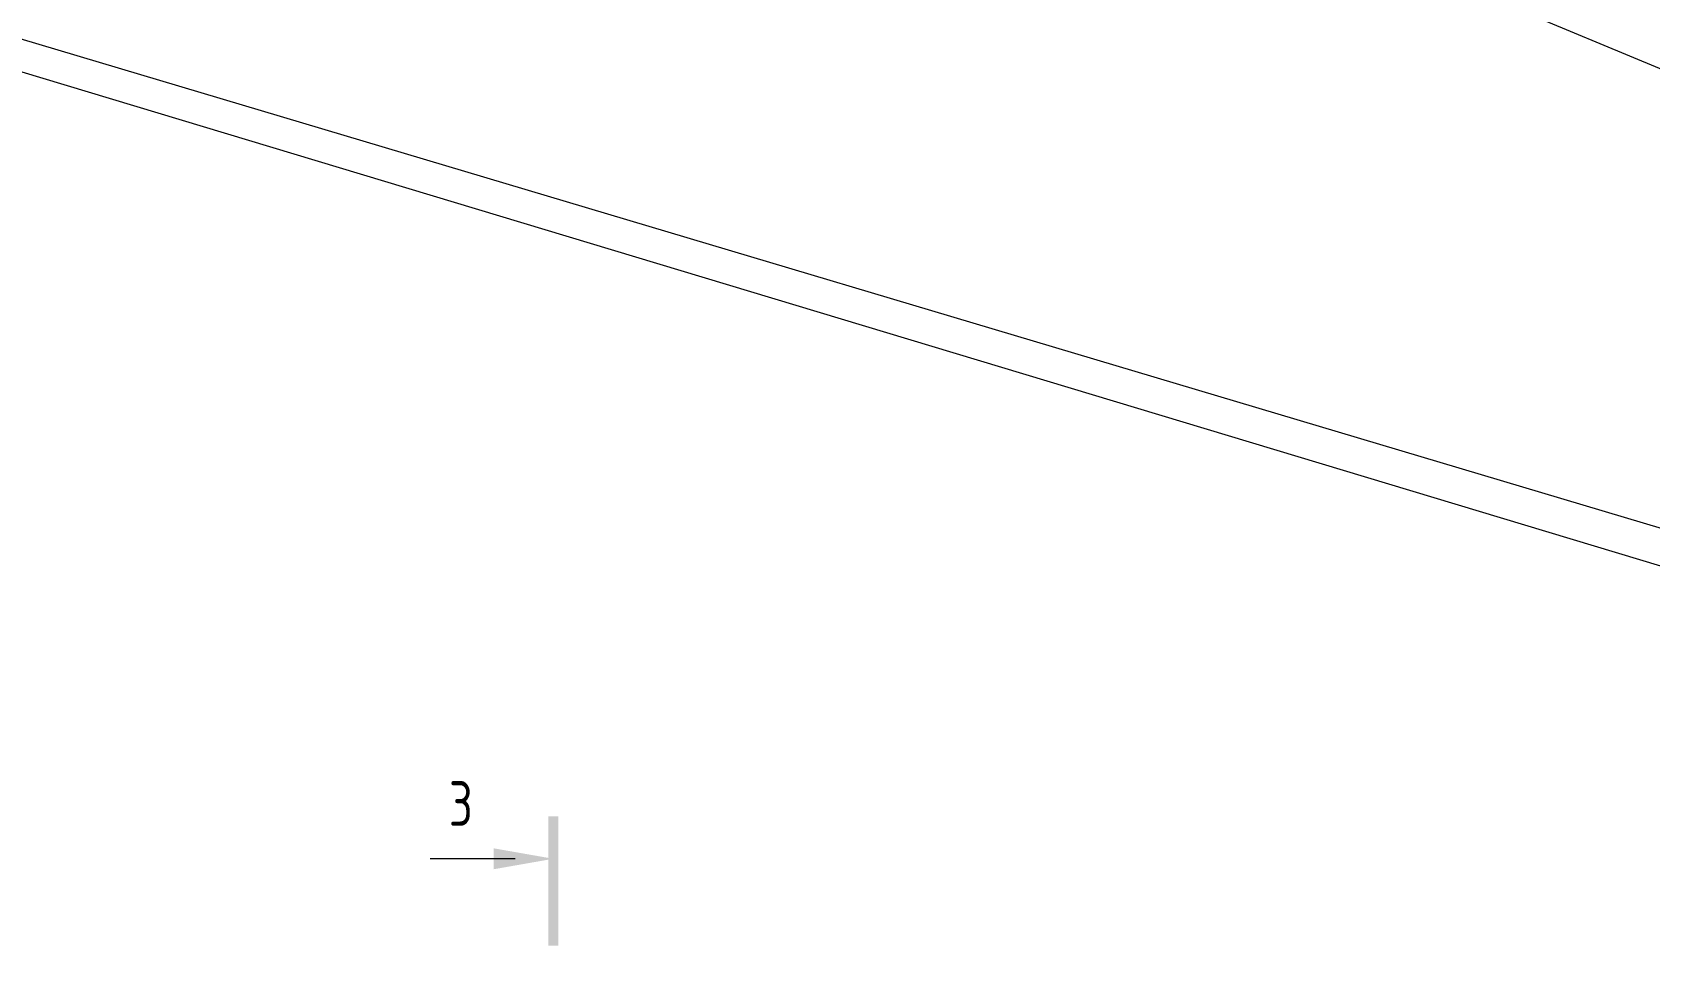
# Model space of a CAD drawing. Header units: millimetres. Extents: x -515342 to 330399, y -224905 to 507333.
# Drawn here: x -364958 to -352287, y -18547 to -11264 of the extents above; entities that cross this region are included whole.
import ezdxf

# ---------------------------------------------------------------- set-up
doc = ezdxf.new("R2010")
doc.units = ezdxf.units.MM
doc.layers.add('Разрезы', color=7, linetype='Continuous', lineweight=0)
doc.layers.add('экспертиза ДУ', color=1, linetype='Continuous', lineweight=0)
doc.styles.add('GOST Common_3', font='', dxfattribs={"width": 0.8, "height": 350})
doc.styles.get('GOST Common_3').set_extended_font_data('GOST Common')

# ---------------------------------------------------------------- blocks, each defined once
blk = doc.blocks.new('Разрез - Номер вида спереди_3_5 мм-64067-О_АР_П_1_0_000_План 1 этажа')
at = {"layer": 'Разрезы'}
for points in [[(9.8, 0.4), (9.8, -0.39), (-0.33, -0.39), (-0.33, 0.4)], [(2.18, -4.67), (3, 0), (3.82, -4.67)]]:
    blk.add_hatch(color=256, dxfattribs=at).paths.add_polyline_path(points)
at = {"layer": 'Разрезы', "lineweight": 20}
blk.add_line((3, -3), (3, -9.66), dxfattribs=at)

msp = doc.modelspace()

# ---------------------------------------------------------------- linework, layer by layer
at = {"layer": 'экспертиза ДУ'}
msp.add_lwpolyline([(-360507.5441, -32198.0149), (-451777.9117, 29956.5807), (-323857.1634, -23364.6427)], dxfattribs=at)
at = {"layer": 'экспертиза ДУ', "elevation": 0}
for points in [[(-447577.1251, 13316.8878), (-329569.2027, -22270.3035)], [(-328695.377, -22168.2358), (-447577.1251, 13316.8878)]]:
    msp.add_lwpolyline(points, dxfattribs=at)

# ---------------------------------------------------------------- block references
at = {"layer": 'Разрезы', "xscale": 99.99999999999993, "yscale": 99.99999999999993, "zscale": 99.99999999999993, "rotation": 269.9999999999996}
msp.add_blockref('Разрез - Номер вида спереди_3_5 мм-64067-О_АР_П_1_0_000_План 1 этажа', (-360876.5734, -17440.8473), dxfattribs=at)

# ---------------------------------------------------------------- texts
at = {"layer": 'Разрезы', "insert": (-361694.773, -17132.7421), "char_height": 350, "width": 237.2995, "attachment_point": 1, "style": 'GOST Common_3'}
msp.add_mtext('\\fGOST Common|b0|i0|c204|p34|;\\W.8;3', dxfattribs=at)

doc.saveas('drawing.dxf')
